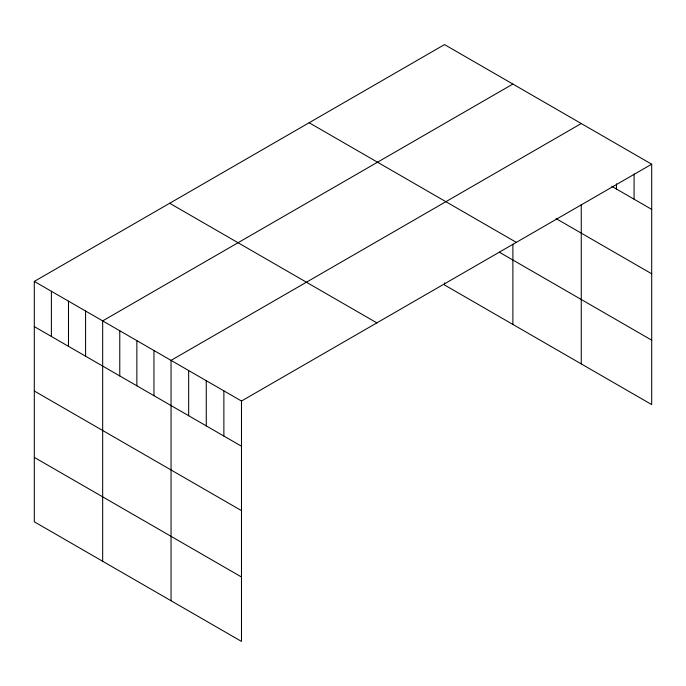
<?xml version="1.0" encoding="UTF-8"?>
<svg xmlns="http://www.w3.org/2000/svg" width="686" height="686" viewBox="0 0 686 686"><rect width="100%" height="100%" fill="white"/><g stroke="black" fill="none" stroke-linecap="round" stroke-linejoin="round"><path stroke-width="1.03" d="M34.3 281.423L241.489 401.036L241.489 641.41L34.3 521.797L34.3 281.423L444.511 44.59L651.7 164.203L651.7 404.577L444.511 284.964L444.511 282.915M512.888 84.061L102.668 320.894L102.668 561.268M581.256 123.531L171.046 360.373L171.046 600.739M241.489 401.036L651.7 164.203M611.843 186.369L651.7 209.384M556.063 218.585L651.7 273.8M309.146 122.743L516.326 242.364M499.391 252.225L651.7 340.162M169.674 203.262L376.854 322.883M34.3 326.596L241.489 446.217M34.3 391.011L241.489 510.633M34.3 457.382L241.489 576.995M634.087 173.995L634.087 199.214M616.474 183.797L616.474 189.044M581.256 204.497L581.256 363.906M512.888 244.216L512.888 324.435M223.876 390.874L223.876 436.047M206.263 380.704L206.263 425.877M188.659 370.534L188.659 415.707M153.947 350.503L153.947 395.676M136.857 340.633L136.857 385.806M119.767 330.763L119.767 375.937M85.579 311.024L85.579 356.205M68.489 301.154L68.489 346.336M51.39 291.293L51.39 336.466"/></g></svg>
